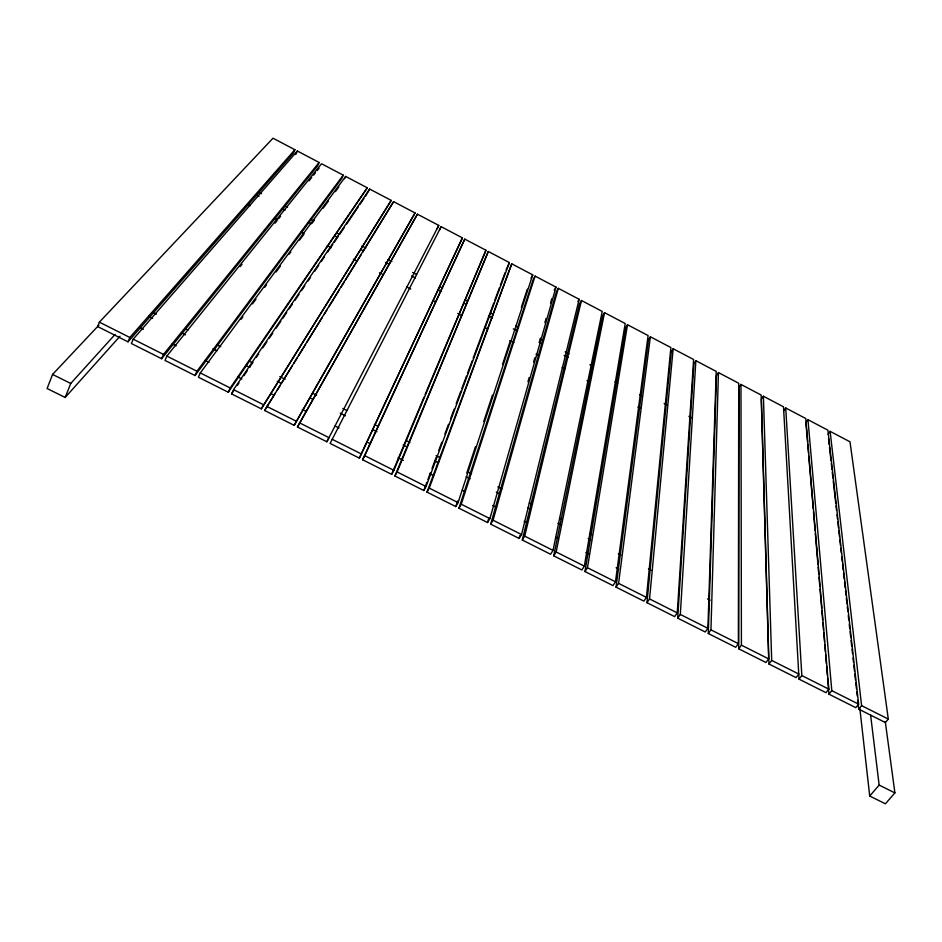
<?xml version="1.0" encoding="UTF-8"?>
<svg xmlns="http://www.w3.org/2000/svg" width="942" height="942" viewBox="0 0 942 942"><rect width="100%" height="100%" fill="white"/><g stroke="black" fill="none" stroke-linecap="round" stroke-linejoin="round"><path stroke-width="1.41" d="M738.375 643.645L738.716 383.253L718.452 372.585L716.473 375.611L708.29 633.519L735.667 647.284L738.375 643.645L710.951 629.845L718.452 372.585M738.705 648.803L738.964 387.445L740.965 384.43L761.148 395.051L768.684 658.894L765.928 662.497L738.705 648.803L741.413 645.164L740.965 384.43M707.901 628.314L716.203 371.407L695.855 360.692L693.901 363.742L677.71 618.152L705.24 631.988L707.901 628.314L680.324 614.443L695.855 360.692M677.263 612.889L693.595 359.503L673.165 348.752L671.234 351.825L646.966 602.692L674.637 616.61L677.263 612.889L649.544 598.947L673.165 348.752M646.447 597.393L670.892 347.563L650.38 336.765L648.473 339.85L616.056 587.149L643.881 601.137L646.447 597.393L618.588 583.381L650.38 336.765M615.479 581.815L648.096 335.564L627.502 324.731L625.618 327.84L584.97 571.535L612.948 585.594L615.479 581.815L587.467 567.72L627.502 324.731M584.346 566.142L625.217 323.53L604.54 312.65L602.68 315.77L553.719 555.827L581.85 569.969L584.346 566.142L556.169 551.977L604.54 312.65M553.025 550.387L602.232 311.437L581.473 300.51L579.648 303.665L522.304 540.025L550.587 554.249L553.025 550.387L524.706 536.139L581.473 300.51M521.55 534.55L579.165 299.297L558.323 288.334L556.51 291.502L490.711 524.152L519.148 538.447L521.55 534.55L493.066 520.22L558.323 288.334M519.148 538.447L519.854 535.598M487.544 522.551L489.887 518.63L556.004 287.11L535.08 276.1L533.29 279.291L458.942 508.174L487.544 522.551L488.757 518.336M527.944 381.781L529.145 377.565M533.596 362.081L534.809 357.854M539.248 342.37L540.461 338.143M544.9 322.659L546.113 318.431M550.564 302.947L551.777 298.732M458.942 508.174L461.25 504.217L535.08 276.1M455.763 506.572L458.059 502.616L532.748 274.876L511.742 263.819L426.997 492.124L455.763 506.572L457.588 501.003M466.761 473.131L475.475 446.661M483.729 421.58L492.442 395.11M502.533 364.46L510.328 340.768M521.338 307.327L527.296 289.218M426.997 492.124L429.258 488.121L511.742 263.819M426.055 486.508L509.398 262.582L488.297 251.49L394.886 475.981L423.794 490.511L426.055 486.508L397.1 471.942L488.297 251.49M423.794 490.511L426.879 482.245M427.915 479.478L430.482 472.59M432.025 468.457L436.146 457.423M438.713 450.535L441.798 442.257M444.883 433.991L448.486 424.336M450.547 418.825L454.15 409.169M456.199 403.659L460.838 391.248M461.863 388.493L466.49 376.093M467.515 373.326L472.154 360.927M473.178 358.172L493.749 303.03M494.785 300.262L499.413 287.863M500.438 285.108L505.065 272.697M506.101 269.942L509.398 262.582M98.91 325.155L52.575 374.433L47.1 388.516L65.175 397.465L119.987 336.223M65.175 397.465L70.744 383.465L115.054 334.457M99.369 322.152L97.615 326.544L128.018 341.828L293.374 153.134L294.893 149.719L273.003 138.203L99.369 322.152L129.831 337.472L294.893 149.719M128.018 341.828L129.831 337.472M133.199 339.167L131.385 343.524L161.624 358.725L317.572 165.863L319.126 162.471L297.331 150.991L133.199 339.167L163.484 354.404L319.126 162.471M393.874 470.317L485.954 250.254L464.771 239.103L362.588 459.743L391.66 474.356L393.874 470.317L364.754 455.669L464.771 239.103M391.66 474.356L424.03 397.124M425.16 394.415L485.954 250.254M161.624 358.725L163.484 354.404M166.84 356.088L164.98 360.409L195.041 375.528L341.675 178.533L343.253 175.165L321.54 163.743L166.84 356.088L196.949 371.242L343.253 175.165M195.041 375.528L196.949 371.242M295.8 154.406L297.331 150.991M200.293 372.926L198.373 377.2L228.27 392.225L367.286 187.799L345.655 176.425L200.293 372.926L230.237 387.986L367.286 187.799M228.27 392.225L230.237 387.986M231.591 393.897L233.557 389.658L369.676 189.071L391.213 200.399L261.323 408.84L231.591 393.897L234.052 390.247M441.139 226.669L330.112 443.411L359.349 458.118L462.416 237.867L441.139 226.669L439.455 229.954M359.349 458.118L462.416 237.867M344.607 178.674L345.655 176.425M261.323 408.84L391.213 200.399M369.676 189.071L365.602 196.054M264.608 410.488L393.603 201.647L415.045 212.939L294.175 425.348L264.608 410.488L275.417 393.05M393.603 201.647L362.635 252.303M294.175 425.348L415.045 212.939M438.772 225.421L326.85 441.774L297.448 426.997L417.424 214.187L438.772 225.421L437.088 228.706M417.424 214.187L297.448 426.997M326.85 441.774L328.958 437.665L299.521 422.84M362.588 459.743L364.754 455.669M394.886 475.981L397.1 471.942M530.97 278.067L532.748 274.876M554.202 290.277L556.004 287.11M577.941 301.405L579.165 299.297M490.711 524.152L493.066 520.22M522.304 540.025L524.706 536.139M276.96 390.565L280.045 385.584M281.587 383.088L292.397 365.649M293.939 363.165L297.024 358.184M298.567 355.687L305.514 344.478M307.057 341.981L322.494 317.077M324.048 314.581L327.133 309.6M328.676 307.116L339.485 289.677M341.028 287.18L344.113 282.2M345.655 279.715L361.092 254.799M553.719 555.827L556.169 551.977M584.97 571.535L587.467 567.72M616.056 587.149L618.588 583.381M237.337 385.396L238.985 382.97M243.919 375.681L247.204 370.83M249.677 367.192L252.962 362.34M256.248 357.477L258.72 353.839M262.83 347.775L266.939 341.699M269.412 338.06L272.697 333.209M275.982 328.346L280.916 321.069M282.565 318.643L286.674 312.567M289.135 308.929L292.432 304.078M294.893 300.439L299.003 294.363M301.475 290.725L304.761 285.873M308.046 281.01L310.519 277.372M314.628 271.308L318.737 265.232M321.21 261.593L324.495 256.742M327.781 251.891L332.714 244.602M334.363 242.176L338.472 236.112M340.121 233.675L344.23 227.611M346.691 223.972L358.207 206.981M359.844 204.555L363.965 198.479M763.397 396.229L761.371 399.22L768.955 664.016L796.037 677.628L798.828 674.06L771.698 660.413L763.397 396.229L783.497 406.814L799.04 679.135L825.981 692.688L828.819 689.144L805.751 418.519L785.722 407.98L783.673 410.947M646.966 602.692L649.544 598.947M827.606 678.122L828.972 694.183L855.772 707.654L858.645 704.157L827.912 430.188L807.965 419.696L805.905 422.64L807.518 441.61M677.71 618.152L680.324 614.443M828.03 434.274L830.126 431.354L849.99 441.798L888.306 719.076L885.398 722.549L858.739 709.149L857.762 700.377M708.29 633.519L710.951 629.845M241.128 319.279L242.871 316.912M252.468 303.913L255.965 299.179M264.678 287.357L266.433 285.002M276.03 271.991L280.386 266.091M289.112 254.269L290.854 251.903M299.58 240.08L303.948 234.169M311.802 223.537L314.416 219.992M323.141 208.17L328.369 201.07M335.352 191.615L338.849 186.893M768.955 664.016L771.698 660.413M799.04 679.135L801.83 675.567L785.722 407.98M240.186 266.633L242.023 264.337M275.04 223.172L276.877 220.887M278.714 218.591L280.551 216.307M308.988 180.852L311.731 177.426M313.568 175.141L315.405 172.845M317.242 170.561L319.067 168.277M828.972 694.183L831.798 690.651L807.965 419.696M858.739 709.149L861.612 705.652L830.126 431.354M885.268 721.572L894.9 792.893L885.409 803.797L869.725 796.037L879.157 785.075L870.585 714.943M52.575 374.433L70.744 383.465M879.157 785.075L894.9 792.893M139.404 327.298L143.349 329.288M172.233 343.854L176.178 345.844M205.062 360.421L209.006 362.399M237.89 376.977L241.835 378.967M270.731 393.532L273.357 394.863M302.241 409.429L306.185 411.418M335.069 425.984L339.014 427.974M366.591 441.88L370.524 443.87M398.101 457.777L403.353 460.426M429.623 473.673L433.555 475.663M462.451 490.24L465.077 491.559M492.654 505.465L496.587 507.455M524.164 521.362L526.802 522.692M555.686 537.258L558.312 538.588M585.889 552.495L588.514 553.825M616.092 567.732L618.717 569.05M233.557 389.658L263.324 404.636M266.621 406.296L296.235 421.192M332.22 439.302L361.504 454.032M429.258 488.121L458.059 502.616M461.25 504.217L489.887 518.63M741.413 645.164L768.684 658.894M801.83 675.567L828.819 689.144M831.798 690.651L858.645 704.157M861.612 705.652L888.306 719.076M152.486 312.132L156.419 314.122M185.303 328.746L187.929 330.077M216.825 344.701L220.758 346.691M249.642 361.316L252.279 362.646M279.845 376.6L285.096 379.261M312.673 393.214L316.618 395.216M342.876 408.51L346.809 410.5M374.386 424.465L378.331 426.455M405.896 440.409L409.841 442.41M436.099 455.704L440.044 457.694M467.609 471.648L471.553 473.649M497.812 486.943L501.756 488.933M529.322 502.887L531.947 504.217M559.524 518.182L562.15 519.513M589.727 533.466L592.353 534.797M148.695 316.3L152.628 318.29M181.488 332.879L185.421 334.869M212.963 348.799L216.895 350.789M245.756 365.39L249.689 367.38M277.242 381.31L281.175 383.3M310.036 397.889L312.662 399.22M340.203 413.149L345.455 415.799M372.997 429.729L376.93 431.719M403.164 444.989L407.097 446.979M434.651 460.909L438.583 462.899M466.137 476.829L470.07 478.819M496.304 492.089L500.237 494.079M527.779 508.009L530.405 509.328M557.958 523.257L560.572 524.588M588.126 538.518L590.752 539.848M618.293 553.778L620.919 555.097M648.461 569.027L651.087 570.357M707.489 598.888L710.115 600.207M258.909 192.356L261.523 193.711M284.979 205.933L287.581 207.287M311.037 219.51L313.639 220.875M337.095 233.086L339.697 234.452M361.858 245.992L365.767 248.029M387.916 259.568L391.825 261.605M412.667 272.462L416.576 274.499M440.032 286.721L442.646 288.075M464.795 299.615L467.397 300.969M490.853 313.191L493.455 314.546M515.615 326.085L518.218 327.451M540.367 338.99L542.981 340.345M565.129 351.884L569.039 353.921M589.88 364.778L592.494 366.144M664.157 403.47L666.759 404.836M688.92 416.376L691.522 417.73M256.377 195.171L258.991 196.525M282.459 208.747L285.073 210.101M308.54 222.324L311.154 223.678M334.622 235.9L337.224 237.254M360.704 249.477L363.306 250.831M385.478 262.371L389.387 264.408M411.56 275.959L415.469 277.984M437.641 289.535L441.551 291.573M463.723 303.112L466.325 304.466M488.498 316.006L492.407 318.043M513.272 328.911L517.182 330.948M539.354 342.488L541.956 343.842M564.128 355.381L568.038 357.418M614.985 381.863L617.587 383.217M639.759 394.757L642.373 396.111M247.628 204.284L250.242 205.639M275.04 218.52L277.643 219.875M301.146 232.073L303.748 233.428M327.239 245.638L331.16 247.664M353.344 259.191L357.253 261.228M379.449 272.756L383.359 274.781M406.85 286.992L410.771 289.017M432.955 300.545L435.569 301.899M457.753 313.427L461.662 315.464M485.154 327.663L487.768 329.017M509.952 340.545L513.873 342.582M536.057 354.11L538.671 355.464M562.162 367.663L564.764 369.017M586.96 380.544L589.562 381.899M637.852 406.979L640.466 408.333M859.822 708.29L869.725 796.037M828.524 438.666L829.172 444.506M829.502 447.438L830.974 460.591M831.303 463.523L831.951 469.363M832.281 472.295L832.94 478.136M833.258 481.068L835.707 502.993M836.037 505.913L836.531 510.305M837.014 514.685L837.509 519.077M837.838 521.998L838.486 527.85M838.816 530.77L839.463 536.622M839.793 539.542L840.452 545.394M840.77 548.315L841.265 552.707M841.759 557.087L842.242 561.479M842.572 564.399L843.22 570.251M843.549 573.172L844.209 579.024M844.527 581.944L845.186 587.796M845.516 590.716L845.998 595.108M846.328 598.029L846.988 603.881M847.305 606.801L847.8 611.193M848.283 615.573L848.777 619.966M849.272 624.346L849.755 628.738M850.084 631.658L850.744 637.51M851.062 640.43L851.721 646.283M852.051 649.203L852.534 653.595M853.028 657.975L853.511 662.367M853.841 665.288L854.5 671.14M854.818 674.06L855.477 679.912M855.807 682.832L856.455 688.684M856.784 691.605L857.267 695.985M807.765 444.53L808.507 453.29M808.754 456.211L813.217 508.774M813.464 511.694L815.077 530.676M815.325 533.596L817.927 564.246M818.174 567.166L818.798 574.467M819.045 577.387L819.787 586.148M820.035 589.068L821.648 608.049M821.907 610.969L822.649 619.73M822.896 622.65L823.508 629.951M823.767 632.871L824.509 641.632M824.756 644.552L825.369 651.84M825.628 654.761L826.369 663.521M826.617 666.441L827.359 675.202"/></g></svg>
